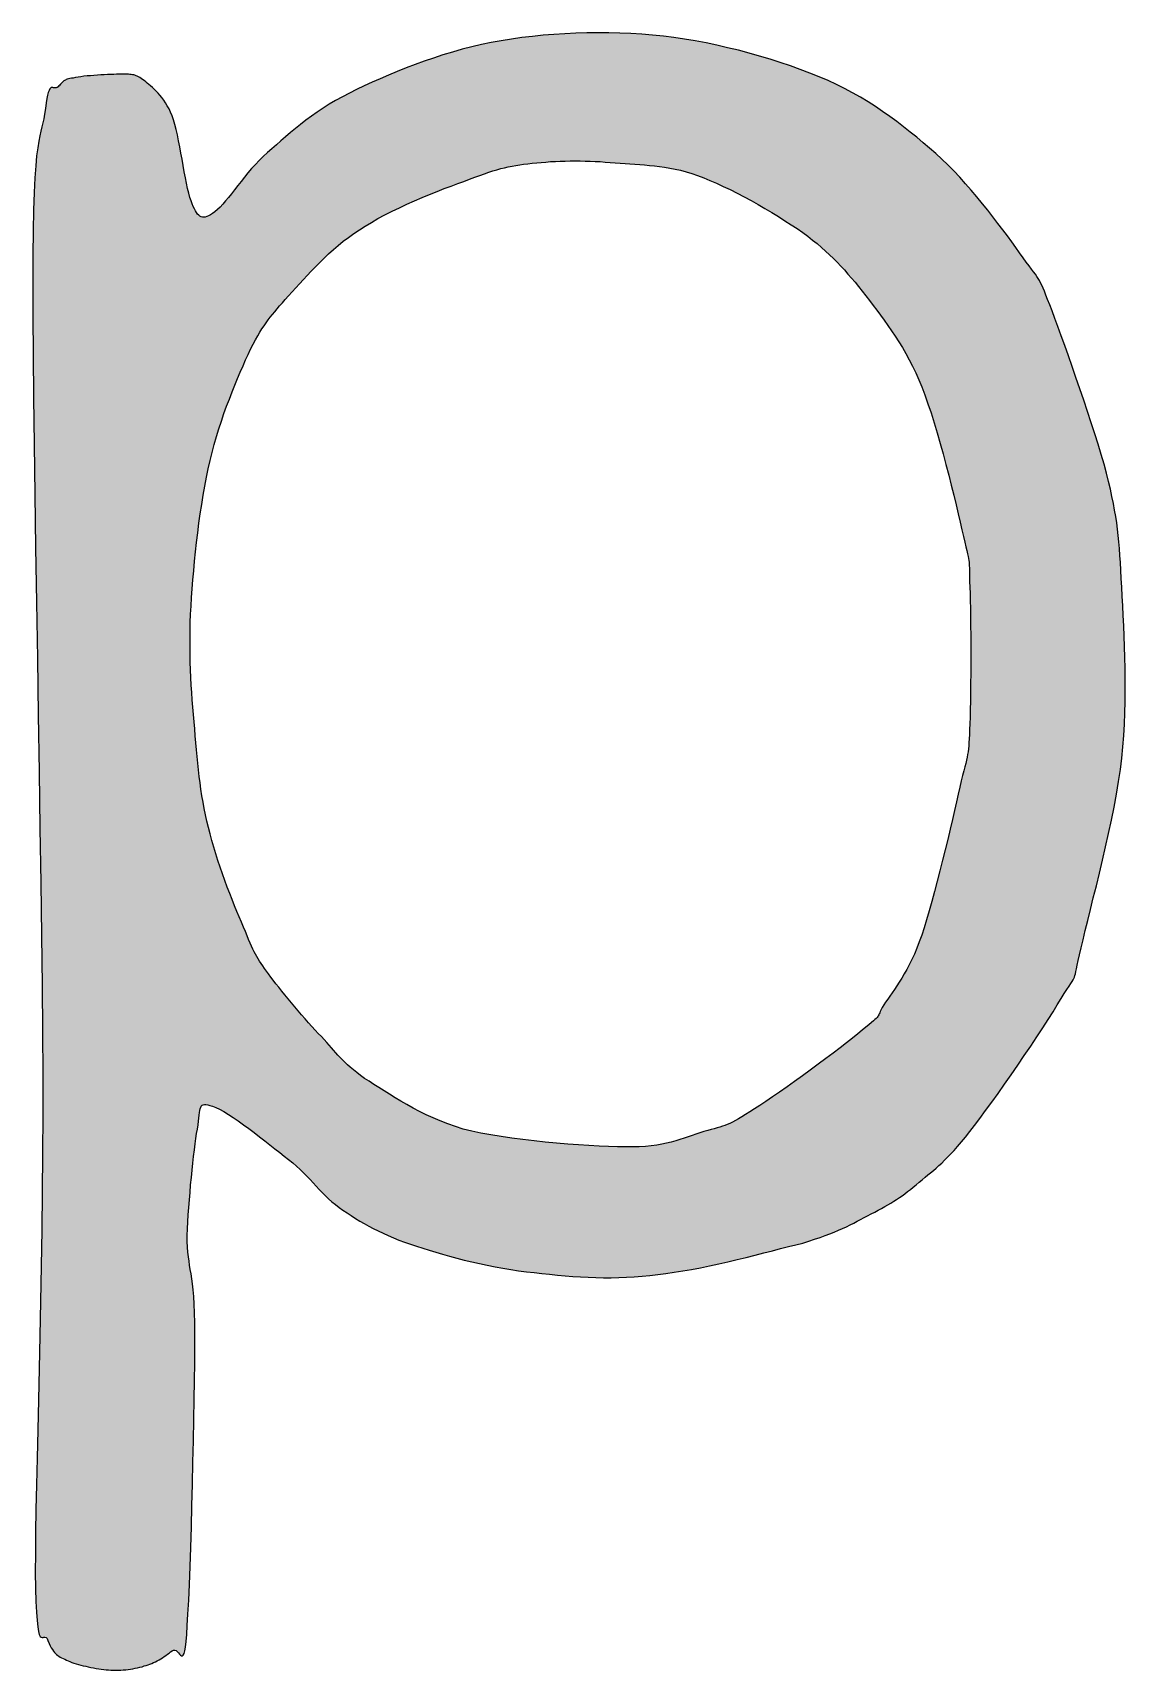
# Model space of a CAD drawing. Header units: millimetres. Extents: x 0 to 420, y 0 to 297.
# Drawn here: x 310.983 to 312.715, y 51.169 to 53.765 of the extents above; entities that cross this region are included whole.
import ezdxf

# ---------------------------------------------------------------- set-up
doc = ezdxf.new("R2010")
doc.units = ezdxf.units.MM
doc.layers.add('291-E-DIAGRAMA', color=5, linetype='Continuous')
doc.layers.add('291-G-ROTULO', color=7, linetype='Continuous')

msp = doc.modelspace()

# ---------------------------------------------------------------- hatches: boundary and pattern name
at = {"layer": '291-G-ROTULO', "true_color": 0x8dc249}
h = msp.add_hatch(color=7, dxfattribs=at)
h.paths.add_polyline_path([(312.1685, 53.7181), (312.1522, 53.7233), (312.1356, 53.7283), (312.1189, 53.733), (312.102, 53.7375), (312.0849, 53.7417), (312.0678, 53.7456), (312.0507, 53.7492), (312.0336, 53.7524), (312.0167, 53.7553), (311.9998, 53.7578), (311.9831, 53.7599), (311.9661, 53.7616), (311.9489, 53.763), (311.9316, 53.7641), (311.9142, 53.7648), (311.8968, 53.7652), (311.8793, 53.7654), (311.8618, 53.7652), (311.8444, 53.7646), (311.827, 53.7638), (311.8097, 53.7627), (311.7926, 53.7613), (311.7756, 53.7596), (311.7589, 53.7576), (311.7423, 53.7553), (311.7261, 53.7527), (311.7101, 53.7498), (311.6947, 53.7466), (311.6793, 53.743), (311.664, 53.7391), (311.6487, 53.7348), (311.6336, 53.7302), (311.6187, 53.7253), (311.6039, 53.7202), (311.5894, 53.715), (311.5751, 53.7095), (311.5612, 53.704), (311.5475, 53.6983), (311.5342, 53.6925), (311.5213, 53.6868), (311.5088, 53.681), (311.4968, 53.6752), (311.4853, 53.6695), (311.4742, 53.6638), (311.4636, 53.6579), (311.4534, 53.6519), (311.4436, 53.6457), (311.4342, 53.6394), (311.4251, 53.633), (311.4164, 53.6266), (311.408, 53.6201), (311.3998, 53.6136), (311.3919, 53.6071), (311.3843, 53.6006), (311.3769, 53.5942), (311.3696, 53.5878), (311.3625, 53.5815), (311.3556, 53.5753), (311.3488, 53.5692), (311.3425, 53.563), (311.3363, 53.5566), (311.3304, 53.5499), (311.3246, 53.5432), (311.3191, 53.5364), (311.3136, 53.5296), (311.3084, 53.523), (311.3033, 53.5165), (311.2984, 53.5102), (311.2937, 53.5042), (311.2891, 53.4987), (311.2847, 53.4935), (311.2804, 53.4889), (311.2763, 53.4849), (311.2723, 53.4815), (311.2685, 53.4788), (311.2652, 53.4768), (311.2622, 53.4752), (311.2595, 53.474), (311.2569, 53.4732), (311.2546, 53.4729), (311.2524, 53.473), (311.2503, 53.4736), (311.2484, 53.4746), (311.2465, 53.476), (311.2448, 53.4779), (311.2431, 53.4803), (311.2414, 53.4831), (311.2397, 53.4863), (311.2379, 53.4901), (311.2362, 53.4942), (311.2343, 53.4989), (311.2325, 53.5044), (311.2306, 53.5109), (311.2289, 53.5184), (311.2271, 53.5267), (311.2253, 53.5356), (311.2236, 53.545), (311.2218, 53.5547), (311.22, 53.5647), (311.2182, 53.5746), (311.2164, 53.5845), (311.2145, 53.5941), (311.2126, 53.6034), (311.2106, 53.6121), (311.2086, 53.6201), (311.2064, 53.6272), (311.2042, 53.6334), (311.2019, 53.6392), (311.1994, 53.6446), (311.1967, 53.6497), (311.1939, 53.6543), (311.1911, 53.6587), (311.1881, 53.6627), (311.1851, 53.6664), (311.1821, 53.6698), (311.1791, 53.673), (311.1761, 53.6759), (311.1732, 53.6786), (311.1703, 53.6811), (311.1676, 53.6835), (311.1649, 53.6856), (311.1624, 53.6877), (311.1601, 53.6896), (311.1575, 53.6914), (311.1552, 53.6929), (311.153, 53.6943), (311.151, 53.6954), (311.1491, 53.6964), (311.1472, 53.6972), (311.1454, 53.6979), (311.1435, 53.6984), (311.1416, 53.6988), (311.1396, 53.6991), (311.1375, 53.6994), (311.1352, 53.6995), (311.1328, 53.6996), (311.1301, 53.6996), (311.1271, 53.6997), (311.1239, 53.6997), (311.1203, 53.6996), (311.1162, 53.6996), (311.1117, 53.6994), (311.1069, 53.6993), (311.1019, 53.6991), (311.0966, 53.6988), (311.0912, 53.6985), (311.0858, 53.6982), (311.0803, 53.6978), (311.0749, 53.6973), (311.0697, 53.6968), (311.0646, 53.6963), (311.0598, 53.6957), (311.0554, 53.695), (311.0513, 53.6944), (311.0476, 53.6936), (311.0448, 53.6932), (311.0423, 53.6928), (311.0401, 53.6923), (311.0382, 53.6917), (311.0365, 53.6911), (311.0351, 53.6904), (311.0338, 53.6897), (311.0326, 53.6889), (311.0315, 53.688), (311.0305, 53.687), (311.0295, 53.686), (311.0284, 53.6849), (311.0274, 53.6837), (311.0262, 53.6824), (311.025, 53.681), (311.0235, 53.6796), (311.0221, 53.6784), (311.0206, 53.6779), (311.0192, 53.6778), (311.0179, 53.6779), (311.0165, 53.6782), (311.0152, 53.6785), (311.014, 53.6786), (311.0128, 53.6783), (311.0115, 53.6776), (311.0103, 53.6762), (311.0092, 53.674), (311.008, 53.6708), (311.0069, 53.6666), (311.0057, 53.661), (311.0046, 53.654), (311.0035, 53.6455), (311.0022, 53.6365), (311.0009, 53.629), (310.9994, 53.6224), (310.9978, 53.616), (310.9961, 53.6094), (310.9945, 53.6021), (310.9928, 53.5934), (310.9912, 53.583), (310.9896, 53.5701), (310.9882, 53.5544), (310.9868, 53.5351), (310.9857, 53.5119), (310.9847, 53.4842), (310.984, 53.4514), (310.9836, 53.413), (310.9834, 53.3684), (310.9836, 53.3161), (310.984, 53.2553), (310.9847, 53.1872), (310.9856, 53.1128), (310.9867, 53.0332), (310.9879, 52.9494), (310.9893, 52.8624), (310.9907, 52.7734), (310.9921, 52.6834), (310.9935, 52.5935), (310.9948, 52.5046), (310.9961, 52.4179), (310.9972, 52.3344), (310.9982, 52.2552), (310.9989, 52.1813), (310.9995, 52.1137), (310.9993, 52.0503), (310.9989, 51.988), (310.9983, 51.9271), (310.9976, 51.8677), (310.9967, 51.8099), (310.9956, 51.7538), (310.9946, 51.6997), (310.9934, 51.6477), (310.9923, 51.598), (310.9912, 51.5506), (310.9902, 51.5057), (310.9893, 51.4636), (310.9885, 51.4243), (310.9879, 51.3879), (310.9875, 51.3547), (310.9874, 51.3248), (310.9879, 51.2993), (310.9885, 51.2784), (310.9893, 51.2615), (310.9903, 51.2483), (310.9913, 51.2383), (310.9925, 51.231), (310.9938, 51.2261), (310.9952, 51.2232), (310.9966, 51.2217), (310.9981, 51.2212), (310.9997, 51.2214), (311.0012, 51.2217), (311.0028, 51.2219), (311.0044, 51.2213), (311.006, 51.2196), (311.0075, 51.2164), (311.0093, 51.2121), (311.0111, 51.2084), (311.0128, 51.2052), (311.0145, 51.2023), (311.0161, 51.1999), (311.0178, 51.1977), (311.0195, 51.1959), (311.0213, 51.1943), (311.0231, 51.1929), (311.025, 51.1916), (311.0271, 51.1904), (311.0292, 51.1893), (311.0315, 51.1881), (311.034, 51.187), (311.0367, 51.1857), (311.0396, 51.1843), (311.0424, 51.1831), (311.0454, 51.182), (311.0487, 51.1809), (311.0521, 51.1798), (311.0558, 51.1787), (311.0595, 51.1777), (311.0634, 51.1767), (311.0675, 51.1757), (311.0715, 51.1748), (311.0757, 51.1739), (311.0798, 51.1731), (311.0839, 51.1724), (311.088, 51.1717), (311.0921, 51.1711), (311.096, 51.1706), (311.0998, 51.1702), (311.1036, 51.1699), (311.1074, 51.1696), (311.1113, 51.1695), (311.1152, 51.1695), (311.1191, 51.1695), (311.1229, 51.1696), (311.1268, 51.1699), (311.1307, 51.1702), (311.1345, 51.1706), (311.1383, 51.1711), (311.1421, 51.1718), (311.1458, 51.1725), (311.1495, 51.1733), (311.1531, 51.1742), (311.1566, 51.1751), (311.1601, 51.1762), (311.1631, 51.1771), (311.1661, 51.178), (311.1691, 51.1791), (311.172, 51.1803), (311.175, 51.1816), (311.1779, 51.183), (311.1808, 51.1845), (311.1836, 51.186), (311.1864, 51.1876), (311.1892, 51.1893), (311.1919, 51.1911), (311.1945, 51.1929), (311.197, 51.1947), (311.1995, 51.1966), (311.2019, 51.1984), (311.2042, 51.2003), (311.2064, 51.2015), (311.2085, 51.2015), (311.2106, 51.2005), (311.2125, 51.199), (311.2143, 51.1971), (311.2161, 51.1952), (311.2177, 51.1936), (311.2193, 51.1925), (311.2207, 51.1924), (311.2221, 51.1934), (311.2234, 51.1958), (311.2245, 51.2), (311.2256, 51.2063), (311.2266, 51.2149), (311.2275, 51.2262), (311.2283, 51.2405), (311.2294, 51.2584), (311.2306, 51.2803), (311.2317, 51.3056), (311.2327, 51.3338), (311.2338, 51.3643), (311.2348, 51.3966), (311.2357, 51.4302), (311.2366, 51.4646), (311.2374, 51.4991), (311.2381, 51.5333), (311.2388, 51.5667), (311.2393, 51.5987), (311.2398, 51.6288), (311.2401, 51.6564), (311.2403, 51.6811), (311.2404, 51.7022), (311.2402, 51.7202), (311.2398, 51.736), (311.2392, 51.7498), (311.2385, 51.7619), (311.2376, 51.7726), (311.2365, 51.7819), (311.2355, 51.7902), (311.2343, 51.7978), (311.2332, 51.8048), (311.2321, 51.8115), (311.2311, 51.8182), (311.2302, 51.825), (311.2294, 51.8322), (311.2288, 51.8401), (311.2284, 51.8489), (311.2283, 51.8588), (311.2288, 51.8692), (311.2293, 51.8802), (311.23, 51.8915), (311.2308, 51.9032), (311.2317, 51.915), (311.2327, 51.927), (311.2337, 51.9389), (311.2348, 51.9506), (311.236, 51.9622), (311.2372, 51.9733), (311.2384, 51.9841), (311.2396, 51.9943), (311.2408, 52.0038), (311.242, 52.0126), (311.2432, 52.0205), (311.2444, 52.0274), (311.2454, 52.0339), (311.2461, 52.0397), (311.2468, 52.0449), (311.2473, 52.0494), (311.2478, 52.0534), (311.2483, 52.0568), (311.2489, 52.0597), (311.2496, 52.062), (311.2506, 52.0639), (311.2518, 52.0652), (311.2534, 52.066), (311.2554, 52.0664), (311.2578, 52.0663), (311.2608, 52.0658), (311.2643, 52.0649), (311.2685, 52.0635), (311.2737, 52.0616), (311.2797, 52.0587), (311.2863, 52.055), (311.2935, 52.0507), (311.3011, 52.0457), (311.309, 52.0402), (311.3173, 52.0343), (311.3257, 52.0282), (311.3342, 52.0218), (311.3427, 52.0153), (311.3511, 52.0087), (311.3594, 52.0023), (311.3674, 51.996), (311.375, 51.99), (311.3822, 51.9844), (311.3889, 51.9792), (311.3955, 51.9739), (311.4016, 51.9686), (311.4074, 51.9633), (311.4128, 51.9579), (311.4181, 51.9526), (311.4231, 51.9473), (311.428, 51.942), (311.4328, 51.9368), (311.4376, 51.9317), (311.4424, 51.9266), (311.4474, 51.9217), (311.4524, 51.9168), (311.4577, 51.9121), (311.4632, 51.9076), (311.469, 51.9032), (311.4752, 51.8989), (311.4817, 51.8945), (311.4882, 51.8901), (311.4949, 51.8858), (311.5018, 51.8816), (311.5088, 51.8775), (311.516, 51.8735), (311.5233, 51.8696), (311.5309, 51.8658), (311.5388, 51.8621), (311.5469, 51.8585), (311.5552, 51.8549), (311.5639, 51.8515), (311.5728, 51.8482), (311.5821, 51.8449), (311.5917, 51.8418), (311.6017, 51.8387), (311.6117, 51.8353), (311.6222, 51.832), (311.633, 51.8288), (311.6442, 51.8257), (311.6557, 51.8226), (311.6674, 51.8196), (311.6794, 51.8168), (311.6915, 51.8141), (311.7038, 51.8116), (311.7162, 51.8091), (311.7287, 51.8069), (311.7412, 51.8048), (311.7536, 51.8029), (311.766, 51.8013), (311.7783, 51.7998), (311.7904, 51.7986), (311.8028, 51.7971), (311.8151, 51.7958), (311.8273, 51.7947), (311.8395, 51.7938), (311.8516, 51.793), (311.8638, 51.7924), (311.8759, 51.792), (311.888, 51.7918), (311.9002, 51.7918), (311.9124, 51.792), (311.9246, 51.7925), (311.9369, 51.7932), (311.9493, 51.7941), (311.9618, 51.7953), (311.9744, 51.7968), (311.9871, 51.7986), (312.0002, 51.8003), (312.0137, 51.8024), (312.0277, 51.8048), (312.0419, 51.8075), (312.0564, 51.8105), (312.0709, 51.8136), (312.0855, 51.8169), (312.1001, 51.8204), (312.1145, 51.8239), (312.1286, 51.8274), (312.1425, 51.831), (312.156, 51.8344), (312.1689, 51.8378), (312.1813, 51.841), (312.193, 51.844), (312.204, 51.8467), (312.2138, 51.8497), (312.2229, 51.8527), (312.2315, 51.8556), (312.2395, 51.8585), (312.247, 51.8613), (312.2541, 51.8642), (312.2608, 51.867), (312.2672, 51.8698), (312.2733, 51.8726), (312.2791, 51.8755), (312.2848, 51.8783), (312.2903, 51.8812), (312.2958, 51.8841), (312.3013, 51.887), (312.3068, 51.8899), (312.3124, 51.8929), (312.3182, 51.8959), (312.3238, 51.8988), (312.3291, 51.9016), (312.3342, 51.9044), (312.339, 51.9072), (312.3437, 51.91), (312.3483, 51.9129), (312.3528, 51.9157), (312.3572, 51.9187), (312.3615, 51.9217), (312.3659, 51.9249), (312.3702, 51.9282), (312.3747, 51.9316), (312.3792, 51.9353), (312.3838, 51.9391), (312.3886, 51.9431), (312.3934, 51.9471), (312.398, 51.9509), (312.4025, 51.9546), (312.4068, 51.9582), (312.4111, 51.9618), (312.4155, 51.9655), (312.4198, 51.9694), (312.4243, 51.9735), (312.4289, 51.9779), (312.4337, 51.9826), (312.4387, 51.9879), (312.444, 51.9936), (312.4496, 52), (312.4556, 52.007), (312.462, 52.0148), (312.4689, 52.0234), (312.4765, 52.0332), (312.485, 52.0443), (312.494, 52.0566), (312.5037, 52.0699), (312.5137, 52.0839), (312.524, 52.0986), (312.5345, 52.1136), (312.545, 52.1288), (312.5553, 52.144), (312.5655, 52.159), (312.5752, 52.1736), (312.5844, 52.1877), (312.593, 52.201), (312.6008, 52.2133), (312.6076, 52.2244), (312.6135, 52.2342), (312.6186, 52.2423), (312.6228, 52.2488), (312.6263, 52.254), (312.6289, 52.258), (312.631, 52.2612), (312.6326, 52.2638), (312.6339, 52.2661), (312.6348, 52.2683), (312.6356, 52.2707), (312.6363, 52.2735), (312.6371, 52.2771), (312.638, 52.2816), (312.6393, 52.2873), (312.6408, 52.2946), (312.6429, 52.3035), (312.6456, 52.3145), (312.6485, 52.3274), (312.652, 52.342), (312.6559, 52.358), (312.6602, 52.3754), (312.6647, 52.3938), (312.6695, 52.4131), (312.6743, 52.4332), (312.6792, 52.4538), (312.6841, 52.4747), (312.6888, 52.4958), (312.6933, 52.5169), (312.6975, 52.5378), (312.7014, 52.5583), (312.7048, 52.5782), (312.7076, 52.5974), (312.7098, 52.6156), (312.7115, 52.6334), (312.7129, 52.6512), (312.7139, 52.6691), (312.7146, 52.687), (312.7151, 52.7049), (312.7153, 52.7227), (312.7153, 52.7404), (312.7151, 52.7579), (312.7148, 52.7752), (312.7143, 52.7922), (312.7136, 52.809), (312.7129, 52.8254), (312.7122, 52.8414), (312.7114, 52.8569), (312.7106, 52.872), (312.7098, 52.8866), (312.7091, 52.9004), (312.7084, 52.9133), (312.7077, 52.9254), (312.7069, 52.9369), (312.7061, 52.9478), (312.7052, 52.9583), (312.7042, 52.9684), (312.7031, 52.9785), (312.7018, 52.9884), (312.7003, 52.9985), (312.6985, 53.0087), (312.6966, 53.0193), (312.6943, 53.0303), (312.6918, 53.0419), (312.689, 53.0542), (312.6858, 53.0673), (312.6817, 53.0815), (312.6772, 53.0967), (312.6722, 53.1129), (312.6669, 53.1297), (312.6613, 53.1472), (312.6554, 53.165), (312.6494, 53.183), (312.6433, 53.201), (312.6372, 53.2189), (312.6312, 53.2364), (312.6252, 53.2534), (312.6194, 53.2697), (312.6139, 53.2851), (312.6087, 53.2995), (312.6038, 53.3126), (312.5994, 53.3243), (312.5956, 53.334), (312.5923, 53.3424), (312.5895, 53.3495), (312.5871, 53.3555), (312.585, 53.3606), (312.5831, 53.365), (312.5812, 53.3689), (312.5794, 53.3724), (312.5774, 53.3758), (312.5753, 53.3791), (312.5729, 53.3825), (312.5701, 53.3864), (312.5668, 53.3907), (312.563, 53.3957), (312.5585, 53.4016), (312.5533, 53.4086), (312.5477, 53.4164), (312.5417, 53.4248), (312.5353, 53.4338), (312.5284, 53.4432), (312.5211, 53.453), (312.5135, 53.4631), (312.5055, 53.4734), (312.4973, 53.4839), (312.4888, 53.4944), (312.4801, 53.505), (312.4712, 53.5156), (312.4621, 53.526), (312.4529, 53.5363), (312.4436, 53.5462), (312.4342, 53.5559), (312.4248, 53.5652), (312.4149, 53.5738), (312.405, 53.5824), (312.3949, 53.591), (312.3847, 53.5996), (312.3743, 53.608), (312.3637, 53.6164), (312.353, 53.6246), (312.342, 53.6327), (312.3307, 53.6406), (312.3193, 53.6483), (312.3075, 53.6558), (312.2955, 53.6631), (312.2831, 53.6702), (312.2705, 53.6769), (312.2575, 53.6834), (312.2441, 53.6896), (312.2299, 53.6956), (312.2152, 53.7014), (312.2, 53.7072), (312.1844, 53.7127)])
h.paths.add_polyline_path([(311.7682, 53.5576), (311.7751, 53.5584), (311.7824, 53.5591), (311.7896, 53.5598), (311.7969, 53.5604), (311.8044, 53.561), (311.812, 53.5614), (311.8197, 53.5617), (311.8274, 53.562), (311.8352, 53.5621), (311.8431, 53.5621), (311.851, 53.5621), (311.859, 53.562), (311.867, 53.5617), (311.875, 53.5614), (311.883, 53.561), (311.891, 53.5604), (311.8989, 53.5598), (311.9068, 53.5591), (311.9147, 53.5584), (311.9225, 53.5579), (311.9302, 53.5573), (311.938, 53.5568), (311.9457, 53.5563), (311.9534, 53.5558), (311.9612, 53.5551), (311.9691, 53.5544), (311.977, 53.5534), (311.9851, 53.5523), (311.9933, 53.5509), (312.0017, 53.5493), (312.0103, 53.5473), (312.019, 53.5449), (312.0281, 53.5422), (312.0373, 53.5391), (312.047, 53.5354), (312.057, 53.5313), (312.0674, 53.5268), (312.078, 53.5218), (312.0889, 53.5166), (312.0999, 53.511), (312.111, 53.5052), (312.1221, 53.4992), (312.1332, 53.493), (312.1442, 53.4867), (312.155, 53.4803), (312.1655, 53.4738), (312.1757, 53.4674), (312.1856, 53.4611), (312.195, 53.4548), (312.204, 53.4487), (312.212, 53.4427), (312.2196, 53.4368), (312.2269, 53.431), (312.2338, 53.4251), (312.2403, 53.4193), (312.2467, 53.4134), (312.2527, 53.4075), (312.2587, 53.4015), (312.2644, 53.3955), (312.2701, 53.3893), (312.2757, 53.3829), (312.2813, 53.3764), (312.2869, 53.3698), (312.2926, 53.3629), (312.2984, 53.3557), (312.3043, 53.3483), (312.31, 53.3408), (312.3158, 53.3332), (312.3216, 53.3254), (312.3274, 53.3176), (312.3333, 53.3096), (312.3392, 53.3014), (312.345, 53.293), (312.3508, 53.2844), (312.3565, 53.2755), (312.3621, 53.2663), (312.3676, 53.2568), (312.3729, 53.247), (312.3781, 53.2368), (312.3832, 53.2262), (312.388, 53.2152), (312.3927, 53.2038), (312.3976, 53.1911), (312.4025, 53.1773), (312.4074, 53.1626), (312.4123, 53.147), (312.4172, 53.1309), (312.4219, 53.1144), (312.4265, 53.0976), (312.4311, 53.0808), (312.4354, 53.0642), (312.4395, 53.0479), (312.4435, 53.0321), (312.4471, 53.0169), (312.4506, 53.0027), (312.4537, 52.9894), (312.4565, 52.9775), (312.4589, 52.9669), (312.461, 52.958), (312.4627, 52.9505), (312.4641, 52.9444), (312.4653, 52.9394), (312.4662, 52.9353), (312.4668, 52.9318), (312.4673, 52.9288), (312.4677, 52.926), (312.4679, 52.9233), (312.4681, 52.9203), (312.4682, 52.917), (312.4682, 52.913), (312.4683, 52.9082), (312.4684, 52.9023), (312.4686, 52.8952), (312.4689, 52.8866), (312.4693, 52.8765), (312.4696, 52.8651), (312.4699, 52.8526), (312.4701, 52.8392), (312.4702, 52.825), (312.4704, 52.8103), (312.4704, 52.7951), (312.4704, 52.7797), (312.4704, 52.7643), (312.4704, 52.749), (312.4702, 52.734), (312.4701, 52.7195), (312.4699, 52.7056), (312.4696, 52.6926), (312.4693, 52.6806), (312.4689, 52.6698), (312.4686, 52.6607), (312.4683, 52.6528), (312.4679, 52.646), (312.4676, 52.64), (312.4672, 52.6347), (312.4667, 52.6299), (312.4661, 52.6255), (312.4654, 52.6211), (312.4646, 52.6167), (312.4636, 52.6121), (312.4624, 52.6071), (312.461, 52.6015), (312.4594, 52.5951), (312.4575, 52.5877), (312.4554, 52.5793), (312.4529, 52.5694), (312.4504, 52.5585), (312.4477, 52.5462), (312.4446, 52.5326), (312.4412, 52.5181), (312.4376, 52.5027), (312.4338, 52.4866), (312.4299, 52.4702), (312.4258, 52.4535), (312.4216, 52.4368), (312.4174, 52.4202), (312.4131, 52.4039), (312.4088, 52.3882), (312.4046, 52.3732), (312.4005, 52.3591), (312.3965, 52.3462), (312.3927, 52.3346), (312.3888, 52.324), (312.385, 52.3141), (312.381, 52.3048), (312.377, 52.2961), (312.373, 52.288), (312.369, 52.2804), (312.365, 52.2733), (312.361, 52.2666), (312.3571, 52.2603), (312.3533, 52.2543), (312.3495, 52.2487), (312.3458, 52.2434), (312.3422, 52.2383), (312.3388, 52.2334), (312.3355, 52.2287), (312.3324, 52.2241), (312.3301, 52.22), (312.3283, 52.2167), (312.327, 52.2139), (312.326, 52.2117), (312.3252, 52.2098), (312.3245, 52.2083), (312.3237, 52.2069), (312.3229, 52.2056), (312.3218, 52.2042), (312.3204, 52.2027), (312.3185, 52.2009), (312.3161, 52.1987), (312.3129, 52.1961), (312.309, 52.1928), (312.3042, 52.1888), (312.2983, 52.184), (312.2912, 52.1783), (312.2829, 52.1716), (312.2735, 52.1643), (312.2632, 52.1564), (312.2521, 52.1479), (312.2404, 52.1391), (312.2283, 52.1301), (312.216, 52.121), (312.2036, 52.1119), (312.1912, 52.103), (312.1791, 52.0943), (312.1673, 52.086), (312.1561, 52.0783), (312.1457, 52.0712), (312.1362, 52.0649), (312.1277, 52.0595), (312.1202, 52.0546), (312.1135, 52.0503), (312.1075, 52.0466), (312.1021, 52.0434), (312.0972, 52.0407), (312.0927, 52.0384), (312.0885, 52.0364), (312.0845, 52.0347), (312.0806, 52.0332), (312.0767, 52.0318), (312.0726, 52.0306), (312.0684, 52.0293), (312.0638, 52.028), (312.0589, 52.0267), (312.0534, 52.0251), (312.0474, 52.0234), (312.041, 52.0214), (312.0348, 52.0194), (312.0285, 52.0173), (312.0223, 52.0151), (312.0159, 52.013), (312.0094, 52.0108), (312.0027, 52.0088), (311.9957, 52.0068), (311.9883, 52.005), (311.9806, 52.0034), (311.9725, 52.002), (311.9638, 52.0008), (311.9546, 51.9999), (311.9447, 51.9994), (311.9342, 51.9991), (311.9229, 51.9993), (311.9102, 51.9994), (311.8962, 51.9998), (311.8812, 52.0003), (311.8652, 52.0012), (311.8486, 52.0022), (311.8314, 52.0034), (311.8138, 52.0049), (311.7959, 52.0066), (311.7781, 52.0085), (311.7603, 52.0106), (311.7428, 52.0129), (311.7259, 52.0154), (311.7095, 52.0181), (311.6939, 52.021), (311.6794, 52.0241), (311.6659, 52.0274), (311.6534, 52.0314), (311.6412, 52.0356), (311.6294, 52.0402), (311.618, 52.045), (311.6071, 52.0501), (311.5965, 52.0553), (311.5862, 52.0606), (311.5764, 52.0661), (311.5668, 52.0715), (311.5577, 52.077), (311.5488, 52.0825), (311.5403, 52.0878), (311.5321, 52.0931), (311.5242, 52.0982), (311.5167, 52.1031), (311.5094, 52.1077), (311.5029, 52.1125), (311.497, 52.117), (311.4917, 52.1213), (311.4868, 52.1254), (311.4824, 52.1294), (311.4782, 52.1333), (311.4744, 52.1371), (311.4707, 52.1408), (311.4672, 52.1446), (311.4638, 52.1484), (311.4603, 52.1523), (311.4568, 52.1563), (311.4532, 52.1604), (311.4495, 52.1647), (311.4454, 52.1692), (311.4411, 52.174), (311.4361, 52.179), (311.431, 52.1844), (311.4257, 52.1901), (311.4204, 52.196), (311.415, 52.2021), (311.4095, 52.2084), (311.4041, 52.2147), (311.3987, 52.2211), (311.3934, 52.2275), (311.3882, 52.2339), (311.3831, 52.2401), (311.3781, 52.2462), (311.3734, 52.2521), (311.3689, 52.2578), (311.3647, 52.2632), (311.3608, 52.2683), (311.3572, 52.2733), (311.3539, 52.2779), (311.3508, 52.2821), (311.348, 52.2861), (311.3454, 52.2898), (311.343, 52.2935), (311.3407, 52.2971), (311.3385, 52.3007), (311.3363, 52.3044), (311.3342, 52.3084), (311.3321, 52.3126), (311.33, 52.3171), (311.3279, 52.3222), (311.3256, 52.3277), (311.3232, 52.3338), (311.3207, 52.3406), (311.3175, 52.3477), (311.3142, 52.3554), (311.3107, 52.3636), (311.3071, 52.3724), (311.3033, 52.3815), (311.2995, 52.3911), (311.2957, 52.401), (311.2918, 52.4111), (311.288, 52.4214), (311.2842, 52.432), (311.2805, 52.4426), (311.2769, 52.4532), (311.2735, 52.4639), (311.2702, 52.4744), (311.2672, 52.4849), (311.2644, 52.4952), (311.2619, 52.5053), (311.2595, 52.5154), (311.2573, 52.5255), (311.2553, 52.5356), (311.2534, 52.5457), (311.2517, 52.5558), (311.2501, 52.566), (311.2486, 52.5762), (311.2473, 52.5865), (311.246, 52.5969), (311.2449, 52.6074), (311.2438, 52.618), (311.2429, 52.6287), (311.242, 52.6396), (311.2411, 52.6506), (311.2404, 52.6618), (311.2392, 52.6731), (311.2382, 52.6846), (311.2372, 52.6961), (311.2363, 52.7077), (311.2355, 52.7195), (311.2347, 52.7313), (311.2341, 52.7433), (311.2336, 52.7554), (311.2332, 52.7676), (311.2329, 52.7799), (311.2327, 52.7923), (311.2327, 52.8049), (311.2329, 52.8176), (311.2332, 52.8304), (311.2337, 52.8434), (311.2343, 52.8565), (311.2352, 52.8699), (311.2361, 52.8838), (311.2372, 52.8981), (311.2385, 52.9126), (311.2399, 52.9274), (311.2414, 52.9424), (311.2431, 52.9575), (311.2449, 52.9727), (311.2468, 52.9878), (311.2489, 53.0029), (311.2512, 53.0177), (311.2535, 53.0324), (311.256, 53.0467), (311.2587, 53.0607), (311.2615, 53.0743), (311.2644, 53.0874), (311.2676, 53.1001), (311.271, 53.1127), (311.2746, 53.1252), (311.2784, 53.1376), (311.2824, 53.1497), (311.2865, 53.1616), (311.2908, 53.1733), (311.2951, 53.1847), (311.2994, 53.1959), (311.3038, 53.2067), (311.3081, 53.2172), (311.3124, 53.2274), (311.3167, 53.2372), (311.3208, 53.2466), (311.3248, 53.2555), (311.3287, 53.264), (311.3327, 53.2716), (311.3365, 53.2784), (311.34, 53.2847), (311.3435, 53.2905), (311.3468, 53.2958), (311.35, 53.3008), (311.3533, 53.3055), (311.3565, 53.31), (311.3599, 53.3143), (311.3633, 53.3187), (311.3669, 53.323), (311.3707, 53.3275), (311.3748, 53.3322), (311.3792, 53.3372), (311.3838, 53.3426), (311.3889, 53.3483), (311.3946, 53.3545), (311.4004, 53.3608), (311.4063, 53.3673), (311.4124, 53.374), (311.4186, 53.3807), (311.425, 53.3875), (311.4316, 53.3944), (311.4383, 53.4013), (311.4453, 53.4081), (311.4525, 53.4149), (311.46, 53.4216), (311.4677, 53.4282), (311.4756, 53.4347), (311.4839, 53.4409), (311.4925, 53.447), (311.5013, 53.4527), (311.5104, 53.4588), (311.5202, 53.4647), (311.5306, 53.4707), (311.5416, 53.4766), (311.553, 53.4824), (311.5647, 53.488), (311.5766, 53.4935), (311.5887, 53.4989), (311.6007, 53.5041), (311.6126, 53.509), (311.6243, 53.5138), (311.6357, 53.5182), (311.6467, 53.5224), (311.6571, 53.5263), (311.6669, 53.5298), (311.676, 53.533), (311.6843, 53.5363), (311.6922, 53.5392), (311.6995, 53.5418), (311.7064, 53.5442), (311.713, 53.5463), (311.7193, 53.5482), (311.7255, 53.5499), (311.7314, 53.5514), (311.7373, 53.5527), (311.7432, 53.5539), (311.7492, 53.5549), (311.7553, 53.5559), (311.7616, 53.5568)])

# ---------------------------------------------------------------- linework, layer by layer
at = {"layer": '291-E-DIAGRAMA'}
for points in [[(312.2441, 53.6896), (312.2299, 53.6956), (312.2152, 53.7014), (312.2, 53.7072), (312.1844, 53.7127), (312.1685, 53.7181), (312.1522, 53.7233), (312.1356, 53.7283), (312.1189, 53.733), (312.102, 53.7375), (312.0849, 53.7417), (312.0678, 53.7456), (312.0507, 53.7492), (312.0336, 53.7524), (312.0167, 53.7553), (311.9998, 53.7578), (311.9831, 53.7599), (311.9661, 53.7616), (311.9489, 53.763), (311.9316, 53.7641), (311.9142, 53.7648), (311.8968, 53.7652), (311.8793, 53.7654), (311.8618, 53.7652), (311.8444, 53.7646), (311.827, 53.7638), (311.8097, 53.7627), (311.7926, 53.7613), (311.7756, 53.7596), (311.7589, 53.7576), (311.7423, 53.7553), (311.7261, 53.7527), (311.7101, 53.7498), (311.6947, 53.7466), (311.6793, 53.743), (311.664, 53.7391), (311.6487, 53.7348), (311.6336, 53.7302), (311.6187, 53.7253), (311.6039, 53.7202), (311.5894, 53.715), (311.5751, 53.7095), (311.5612, 53.704), (311.5475, 53.6983), (311.5342, 53.6925), (311.5213, 53.6868), (311.5088, 53.681), (311.4968, 53.6752), (311.4853, 53.6695), (311.4742, 53.6638), (311.4636, 53.6579), (311.4534, 53.6519), (311.4436, 53.6457), (311.4342, 53.6394), (311.4251, 53.633), (311.4164, 53.6266), (311.408, 53.6201), (311.3998, 53.6136), (311.3919, 53.6071), (311.3843, 53.6006), (311.3769, 53.5942), (311.3696, 53.5878), (311.3625, 53.5815), (311.3556, 53.5753), (311.3488, 53.5692), (311.3425, 53.563), (311.3363, 53.5566), (311.3304, 53.5499), (311.3246, 53.5432), (311.3191, 53.5364), (311.3136, 53.5296), (311.3084, 53.523), (311.3033, 53.5165), (311.2984, 53.5102), (311.2937, 53.5042), (311.2891, 53.4987), (311.2847, 53.4935), (311.2804, 53.4889), (311.2763, 53.4849), (311.2723, 53.4815), (311.2685, 53.4788), (311.2652, 53.4768), (311.2622, 53.4752), (311.2595, 53.474), (311.2569, 53.4732), (311.2546, 53.4729), (311.2524, 53.473), (311.2503, 53.4736), (311.2484, 53.4746), (311.2465, 53.476), (311.2448, 53.4779), (311.2431, 53.4803), (311.2414, 53.4831), (311.2397, 53.4863), (311.2379, 53.4901), (311.2362, 53.4942), (311.2343, 53.4989), (311.2325, 53.5044), (311.2306, 53.5109), (311.2289, 53.5184), (311.2271, 53.5267), (311.2253, 53.5356), (311.2236, 53.545), (311.2218, 53.5547), (311.22, 53.5647), (311.2182, 53.5746), (311.2164, 53.5845), (311.2145, 53.5941), (311.2126, 53.6034), (311.2106, 53.6121), (311.2086, 53.6201), (311.2064, 53.6272), (311.2042, 53.6334), (311.2019, 53.6392), (311.1994, 53.6446), (311.1967, 53.6497), (311.1939, 53.6543), (311.1911, 53.6587), (311.1881, 53.6627), (311.1851, 53.6664), (311.1821, 53.6698), (311.1791, 53.673), (311.1761, 53.6759), (311.1732, 53.6786), (311.1703, 53.6811), (311.1676, 53.6835), (311.1649, 53.6856), (311.1624, 53.6877), (311.1601, 53.6896), (311.1575, 53.6914), (311.1552, 53.6929), (311.153, 53.6943), (311.151, 53.6954), (311.1491, 53.6964), (311.1472, 53.6972), (311.1454, 53.6979), (311.1435, 53.6984), (311.1416, 53.6988), (311.1396, 53.6991), (311.1375, 53.6994), (311.1352, 53.6995), (311.1328, 53.6996), (311.1301, 53.6996), (311.1271, 53.6997), (311.1239, 53.6997), (311.1203, 53.6996), (311.1162, 53.6996), (311.1117, 53.6994), (311.1069, 53.6993), (311.1019, 53.6991), (311.0966, 53.6988), (311.0912, 53.6985), (311.0858, 53.6982), (311.0803, 53.6978), (311.0749, 53.6973), (311.0697, 53.6968), (311.0646, 53.6963), (311.0598, 53.6957), (311.0554, 53.695), (311.0513, 53.6944), (311.0476, 53.6936), (311.0448, 53.6932), (311.0423, 53.6928), (311.0401, 53.6923), (311.0382, 53.6917), (311.0365, 53.6911), (311.0351, 53.6904), (311.0338, 53.6897), (311.0326, 53.6889), (311.0315, 53.688), (311.0305, 53.687), (311.0295, 53.686), (311.0284, 53.6849), (311.0274, 53.6837), (311.0262, 53.6824), (311.025, 53.681), (311.0235, 53.6796), (311.0221, 53.6784), (311.0206, 53.6779), (311.0192, 53.6778), (311.0179, 53.6779), (311.0165, 53.6782), (311.0152, 53.6785), (311.014, 53.6786), (311.0128, 53.6783), (311.0115, 53.6776), (311.0103, 53.6762), (311.0092, 53.674), (311.008, 53.6708), (311.0069, 53.6666), (311.0057, 53.661), (311.0046, 53.654), (311.0035, 53.6455), (311.0022, 53.6365), (311.0009, 53.629), (310.9994, 53.6224), (310.9978, 53.616), (310.9961, 53.6094), (310.9945, 53.6021), (310.9928, 53.5934), (310.9912, 53.583), (310.9896, 53.5701), (310.9882, 53.5544), (310.9868, 53.5351), (310.9857, 53.5119), (310.9847, 53.4842), (310.984, 53.4514), (310.9836, 53.413), (310.9834, 53.3684), (310.9836, 53.3161), (310.984, 53.2553), (310.9847, 53.1872), (310.9856, 53.1128), (310.9867, 53.0332), (310.9879, 52.9494), (310.9893, 52.8624), (310.9907, 52.7734), (310.9921, 52.6834), (310.9935, 52.5935), (310.9948, 52.5046), (310.9961, 52.4179), (310.9972, 52.3344), (310.9982, 52.2552), (310.9989, 52.1813), (310.9995, 52.1137), (310.9993, 52.0503), (310.9989, 51.988), (310.9983, 51.9271), (310.9976, 51.8677), (310.9967, 51.8099), (310.9956, 51.7538), (310.9946, 51.6997), (310.9934, 51.6477), (310.9923, 51.598), (310.9912, 51.5506), (310.9902, 51.5057), (310.9893, 51.4636), (310.9885, 51.4243), (310.9879, 51.3879), (310.9875, 51.3547), (310.9874, 51.3248), (310.9879, 51.2993), (310.9885, 51.2784), (310.9893, 51.2615), (310.9903, 51.2483), (310.9913, 51.2383), (310.9925, 51.231), (310.9938, 51.2261), (310.9952, 51.2232), (310.9966, 51.2217), (310.9981, 51.2212), (310.9997, 51.2214), (311.0012, 51.2217), (311.0028, 51.2219), (311.0044, 51.2213), (311.006, 51.2196), (311.0075, 51.2164), (311.0093, 51.2121), (311.0111, 51.2084), (311.0128, 51.2052), (311.0145, 51.2023), (311.0161, 51.1999), (311.0178, 51.1977), (311.0195, 51.1959), (311.0213, 51.1943), (311.0231, 51.1929), (311.025, 51.1916), (311.0271, 51.1904), (311.0292, 51.1893), (311.0315, 51.1881), (311.034, 51.187), (311.0367, 51.1857), (311.0396, 51.1843), (311.0424, 51.1831), (311.0454, 51.182), (311.0487, 51.1809), (311.0521, 51.1798), (311.0558, 51.1787), (311.0595, 51.1777), (311.0634, 51.1767), (311.0675, 51.1757), (311.0715, 51.1748), (311.0757, 51.1739), (311.0798, 51.1731), (311.0839, 51.1724), (311.088, 51.1717), (311.0921, 51.1711), (311.096, 51.1706), (311.0998, 51.1702), (311.1036, 51.1699), (311.1074, 51.1696), (311.1113, 51.1695), (311.1152, 51.1695), (311.1191, 51.1695), (311.1229, 51.1696), (311.1268, 51.1699), (311.1307, 51.1702), (311.1345, 51.1706), (311.1383, 51.1711), (311.1421, 51.1718), (311.1458, 51.1725), (311.1495, 51.1733), (311.1531, 51.1742), (311.1566, 51.1751), (311.1601, 51.1762), (311.1631, 51.1771), (311.1661, 51.178), (311.1691, 51.1791), (311.172, 51.1803), (311.175, 51.1816), (311.1779, 51.183), (311.1808, 51.1845), (311.1836, 51.186), (311.1864, 51.1876), (311.1892, 51.1893), (311.1919, 51.1911), (311.1945, 51.1929), (311.197, 51.1947), (311.1995, 51.1966), (311.2019, 51.1984), (311.2042, 51.2003), (311.2064, 51.2015), (311.2085, 51.2015), (311.2106, 51.2005), (311.2125, 51.199), (311.2143, 51.1971), (311.2161, 51.1952), (311.2177, 51.1936), (311.2193, 51.1925), (311.2207, 51.1924), (311.2221, 51.1934), (311.2234, 51.1958), (311.2245, 51.2), (311.2256, 51.2063), (311.2266, 51.2149), (311.2275, 51.2262), (311.2283, 51.2405), (311.2294, 51.2584), (311.2306, 51.2803), (311.2317, 51.3056), (311.2327, 51.3338), (311.2338, 51.3643), (311.2348, 51.3966), (311.2357, 51.4302), (311.2366, 51.4646), (311.2374, 51.4991), (311.2381, 51.5333), (311.2388, 51.5667), (311.2393, 51.5987), (311.2398, 51.6288), (311.2401, 51.6564), (311.2403, 51.6811), (311.2404, 51.7022), (311.2402, 51.7202), (311.2398, 51.736), (311.2392, 51.7498), (311.2385, 51.7619), (311.2376, 51.7726), (311.2365, 51.7819), (311.2355, 51.7902), (311.2343, 51.7978), (311.2332, 51.8048), (311.2321, 51.8115), (311.2311, 51.8182), (311.2302, 51.825), (311.2294, 51.8322), (311.2288, 51.8401), (311.2284, 51.8489), (311.2283, 51.8588), (311.2288, 51.8692), (311.2293, 51.8802), (311.23, 51.8915), (311.2308, 51.9032), (311.2317, 51.915), (311.2327, 51.927), (311.2337, 51.9389), (311.2348, 51.9506), (311.236, 51.9622), (311.2372, 51.9733), (311.2384, 51.9841), (311.2396, 51.9943), (311.2408, 52.0038), (311.242, 52.0126), (311.2432, 52.0205), (311.2444, 52.0274), (311.2454, 52.0339), (311.2461, 52.0397), (311.2468, 52.0449), (311.2473, 52.0494), (311.2478, 52.0534), (311.2483, 52.0568), (311.2489, 52.0597), (311.2496, 52.062), (311.2506, 52.0639), (311.2518, 52.0652), (311.2534, 52.066), (311.2554, 52.0664), (311.2578, 52.0663), (311.2608, 52.0658), (311.2643, 52.0649), (311.2685, 52.0635), (311.2737, 52.0616), (311.2797, 52.0587), (311.2863, 52.055), (311.2935, 52.0507), (311.3011, 52.0457), (311.309, 52.0402), (311.3173, 52.0343), (311.3257, 52.0282), (311.3342, 52.0218), (311.3427, 52.0153), (311.3511, 52.0087), (311.3594, 52.0023), (311.3674, 51.996), (311.375, 51.99), (311.3822, 51.9844), (311.3889, 51.9792), (311.3955, 51.9739), (311.4016, 51.9686), (311.4074, 51.9633), (311.4128, 51.9579), (311.4181, 51.9526), (311.4231, 51.9473), (311.428, 51.942), (311.4328, 51.9368), (311.4376, 51.9317), (311.4424, 51.9266), (311.4474, 51.9217), (311.4524, 51.9168), (311.4577, 51.9121), (311.4632, 51.9076), (311.469, 51.9032), (311.4752, 51.8989), (311.4817, 51.8945), (311.4882, 51.8901), (311.4949, 51.8858), (311.5018, 51.8816), (311.5088, 51.8775), (311.516, 51.8735), (311.5233, 51.8696), (311.5309, 51.8658), (311.5388, 51.8621), (311.5469, 51.8585), (311.5552, 51.8549), (311.5639, 51.8515), (311.5728, 51.8482), (311.5821, 51.8449), (311.5917, 51.8418), (311.6017, 51.8387), (311.6117, 51.8353), (311.6222, 51.832), (311.633, 51.8288), (311.6442, 51.8257), (311.6557, 51.8226), (311.6674, 51.8196), (311.6794, 51.8168), (311.6915, 51.8141), (311.7038, 51.8116), (311.7162, 51.8091), (311.7287, 51.8069), (311.7412, 51.8048), (311.7536, 51.8029), (311.766, 51.8013), (311.7783, 51.7998), (311.7904, 51.7986), (311.8028, 51.7971), (311.8151, 51.7958), (311.8273, 51.7947), (311.8395, 51.7938), (311.8516, 51.793), (311.8638, 51.7924), (311.8759, 51.792), (311.888, 51.7918), (311.9002, 51.7918), (311.9124, 51.792), (311.9246, 51.7925), (311.9369, 51.7932), (311.9493, 51.7941), (311.9618, 51.7953), (311.9744, 51.7968), (311.9871, 51.7986), (312.0002, 51.8003), (312.0137, 51.8024), (312.0277, 51.8048), (312.0419, 51.8075), (312.0564, 51.8105), (312.0709, 51.8136), (312.0855, 51.8169), (312.1001, 51.8204), (312.1145, 51.8239), (312.1286, 51.8274), (312.1425, 51.831), (312.156, 51.8344), (312.1689, 51.8378), (312.1813, 51.841), (312.193, 51.844), (312.204, 51.8467), (312.2138, 51.8497), (312.2229, 51.8527), (312.2315, 51.8556), (312.2395, 51.8585), (312.247, 51.8613), (312.2541, 51.8642), (312.2608, 51.867), (312.2672, 51.8698), (312.2733, 51.8726), (312.2791, 51.8755), (312.2848, 51.8783), (312.2903, 51.8812), (312.2958, 51.8841), (312.3013, 51.887), (312.3068, 51.8899), (312.3124, 51.8929), (312.3182, 51.8959), (312.3238, 51.8988), (312.3291, 51.9016), (312.3342, 51.9044), (312.339, 51.9072), (312.3437, 51.91), (312.3483, 51.9129), (312.3528, 51.9157), (312.3572, 51.9187), (312.3615, 51.9217), (312.3659, 51.9249), (312.3702, 51.9282), (312.3747, 51.9316), (312.3792, 51.9353), (312.3838, 51.9391), (312.3886, 51.9431), (312.3934, 51.9471), (312.398, 51.9509), (312.4025, 51.9546), (312.4068, 51.9582), (312.4111, 51.9618), (312.4155, 51.9655), (312.4198, 51.9694), (312.4243, 51.9735), (312.4289, 51.9779), (312.4337, 51.9826), (312.4387, 51.9879), (312.444, 51.9936), (312.4496, 52), (312.4556, 52.007), (312.462, 52.0148), (312.4689, 52.0234), (312.4765, 52.0332), (312.485, 52.0443), (312.494, 52.0566), (312.5037, 52.0699), (312.5137, 52.0839), (312.524, 52.0986), (312.5345, 52.1136), (312.545, 52.1288), (312.5553, 52.144), (312.5655, 52.159), (312.5752, 52.1736), (312.5844, 52.1877), (312.593, 52.201), (312.6008, 52.2133), (312.6076, 52.2244), (312.6135, 52.2342), (312.6186, 52.2423), (312.6228, 52.2488), (312.6263, 52.254), (312.6289, 52.258), (312.631, 52.2612), (312.6326, 52.2638), (312.6339, 52.2661), (312.6348, 52.2683), (312.6356, 52.2707), (312.6363, 52.2735), (312.6371, 52.2771), (312.638, 52.2816), (312.6393, 52.2873), (312.6408, 52.2946), (312.6429, 52.3035), (312.6456, 52.3145), (312.6485, 52.3274), (312.652, 52.342), (312.6559, 52.358), (312.6602, 52.3754), (312.6647, 52.3938), (312.6695, 52.4131), (312.6743, 52.4332), (312.6792, 52.4538), (312.6841, 52.4747), (312.6888, 52.4958), (312.6933, 52.5169), (312.6975, 52.5378), (312.7014, 52.5583), (312.7048, 52.5782), (312.7076, 52.5974), (312.7098, 52.6156), (312.7115, 52.6334), (312.7129, 52.6512), (312.7139, 52.6691), (312.7146, 52.687), (312.7151, 52.7049), (312.7153, 52.7227), (312.7153, 52.7404), (312.7151, 52.7579), (312.7148, 52.7752), (312.7143, 52.7922), (312.7136, 52.809), (312.7129, 52.8254), (312.7122, 52.8414), (312.7114, 52.8569), (312.7106, 52.872), (312.7098, 52.8866), (312.7091, 52.9004), (312.7084, 52.9133), (312.7077, 52.9254), (312.7069, 52.9369), (312.7061, 52.9478), (312.7052, 52.9583), (312.7042, 52.9684), (312.7031, 52.9785), (312.7018, 52.9884), (312.7003, 52.9985), (312.6985, 53.0087), (312.6966, 53.0193), (312.6943, 53.0303), (312.6918, 53.0419), (312.689, 53.0542), (312.6858, 53.0673), (312.6817, 53.0815), (312.6772, 53.0967), (312.6722, 53.1129), (312.6669, 53.1297), (312.6613, 53.1472), (312.6554, 53.165), (312.6494, 53.183), (312.6433, 53.201), (312.6372, 53.2189), (312.6312, 53.2364), (312.6252, 53.2534), (312.6194, 53.2697), (312.6139, 53.2851), (312.6087, 53.2995), (312.6038, 53.3126), (312.5994, 53.3243), (312.5956, 53.334), (312.5923, 53.3424), (312.5895, 53.3495), (312.5871, 53.3555), (312.585, 53.3606), (312.5831, 53.365), (312.5812, 53.3689), (312.5794, 53.3724), (312.5774, 53.3758), (312.5753, 53.3791), (312.5729, 53.3825), (312.5701, 53.3864), (312.5668, 53.3907), (312.563, 53.3957), (312.5585, 53.4016), (312.5533, 53.4086), (312.5477, 53.4164), (312.5417, 53.4248), (312.5353, 53.4338), (312.5284, 53.4432), (312.5211, 53.453), (312.5135, 53.4631), (312.5055, 53.4734), (312.4973, 53.4839), (312.4888, 53.4944), (312.4801, 53.505), (312.4712, 53.5156), (312.4621, 53.526), (312.4529, 53.5363), (312.4436, 53.5462), (312.4342, 53.5559), (312.4248, 53.5652), (312.4149, 53.5738), (312.405, 53.5824), (312.3949, 53.591), (312.3847, 53.5996), (312.3743, 53.608), (312.3637, 53.6164), (312.353, 53.6246), (312.342, 53.6327), (312.3307, 53.6406), (312.3193, 53.6483), (312.3075, 53.6558), (312.2955, 53.6631), (312.2831, 53.6702), (312.2705, 53.6769), (312.2575, 53.6834)], [(311.7824, 53.5591), (311.7896, 53.5598), (311.7969, 53.5604), (311.8044, 53.561), (311.812, 53.5614), (311.8197, 53.5617), (311.8274, 53.562), (311.8352, 53.5621), (311.8431, 53.5621), (311.851, 53.5621), (311.859, 53.562), (311.867, 53.5617), (311.875, 53.5614), (311.883, 53.561), (311.891, 53.5604), (311.8989, 53.5598), (311.9068, 53.5591), (311.9147, 53.5584), (311.9225, 53.5579), (311.9302, 53.5573), (311.938, 53.5568), (311.9457, 53.5563), (311.9534, 53.5558), (311.9612, 53.5551), (311.9691, 53.5544), (311.977, 53.5534), (311.9851, 53.5523), (311.9933, 53.5509), (312.0017, 53.5493), (312.0103, 53.5473), (312.019, 53.5449), (312.0281, 53.5422), (312.0373, 53.5391), (312.047, 53.5354), (312.057, 53.5313), (312.0674, 53.5268), (312.078, 53.5218), (312.0889, 53.5166), (312.0999, 53.511), (312.111, 53.5052), (312.1221, 53.4992), (312.1332, 53.493), (312.1442, 53.4867), (312.155, 53.4803), (312.1655, 53.4738), (312.1757, 53.4674), (312.1856, 53.4611), (312.195, 53.4548), (312.204, 53.4487), (312.212, 53.4427), (312.2196, 53.4368), (312.2269, 53.431), (312.2338, 53.4251), (312.2403, 53.4193), (312.2467, 53.4134), (312.2527, 53.4075), (312.2587, 53.4015), (312.2644, 53.3955), (312.2701, 53.3893), (312.2757, 53.3829), (312.2813, 53.3764), (312.2869, 53.3698), (312.2926, 53.3629), (312.2984, 53.3557), (312.3043, 53.3483), (312.31, 53.3408), (312.3158, 53.3332), (312.3216, 53.3254), (312.3274, 53.3176), (312.3333, 53.3096), (312.3392, 53.3014), (312.345, 53.293), (312.3508, 53.2844), (312.3565, 53.2755), (312.3621, 53.2663), (312.3676, 53.2568), (312.3729, 53.247), (312.3781, 53.2368), (312.3832, 53.2262), (312.388, 53.2152), (312.3927, 53.2038), (312.3976, 53.1911), (312.4025, 53.1773), (312.4074, 53.1626), (312.4123, 53.147), (312.4172, 53.1309), (312.4219, 53.1144), (312.4265, 53.0976), (312.4311, 53.0808), (312.4354, 53.0642), (312.4395, 53.0479), (312.4435, 53.0321), (312.4471, 53.0169), (312.4506, 53.0027), (312.4537, 52.9894), (312.4565, 52.9775), (312.4589, 52.9669), (312.461, 52.958), (312.4627, 52.9505), (312.4641, 52.9444), (312.4653, 52.9394), (312.4662, 52.9353), (312.4668, 52.9318), (312.4673, 52.9288), (312.4677, 52.926), (312.4679, 52.9233), (312.4681, 52.9203), (312.4682, 52.917), (312.4682, 52.913), (312.4683, 52.9082), (312.4684, 52.9023), (312.4686, 52.8952), (312.4689, 52.8866), (312.4693, 52.8765), (312.4696, 52.8651), (312.4699, 52.8526), (312.4701, 52.8392), (312.4702, 52.825), (312.4704, 52.8103), (312.4704, 52.7951), (312.4704, 52.7797), (312.4704, 52.7643), (312.4704, 52.749), (312.4702, 52.734), (312.4701, 52.7195), (312.4699, 52.7056), (312.4696, 52.6926), (312.4693, 52.6806), (312.4689, 52.6698), (312.4686, 52.6607), (312.4683, 52.6528), (312.4679, 52.646), (312.4676, 52.64), (312.4672, 52.6347), (312.4667, 52.6299), (312.4661, 52.6255), (312.4654, 52.6211), (312.4646, 52.6167), (312.4636, 52.6121), (312.4624, 52.6071), (312.461, 52.6015), (312.4594, 52.5951), (312.4575, 52.5877), (312.4554, 52.5793), (312.4529, 52.5694), (312.4504, 52.5585), (312.4477, 52.5462), (312.4446, 52.5326), (312.4412, 52.5181), (312.4376, 52.5027), (312.4338, 52.4866), (312.4299, 52.4702), (312.4258, 52.4535), (312.4216, 52.4368), (312.4174, 52.4202), (312.4131, 52.4039), (312.4088, 52.3882), (312.4046, 52.3732), (312.4005, 52.3591), (312.3965, 52.3462), (312.3927, 52.3346), (312.3888, 52.324), (312.385, 52.3141), (312.381, 52.3048), (312.377, 52.2961), (312.373, 52.288), (312.369, 52.2804), (312.365, 52.2733), (312.361, 52.2666), (312.3571, 52.2603), (312.3533, 52.2543), (312.3495, 52.2487), (312.3458, 52.2434), (312.3422, 52.2383), (312.3388, 52.2334), (312.3355, 52.2287), (312.3324, 52.2241), (312.3301, 52.22), (312.3283, 52.2167), (312.327, 52.2139), (312.326, 52.2117), (312.3252, 52.2098), (312.3245, 52.2083), (312.3237, 52.2069), (312.3229, 52.2056), (312.3218, 52.2042), (312.3204, 52.2027), (312.3185, 52.2009), (312.3161, 52.1987), (312.3129, 52.1961), (312.309, 52.1928), (312.3042, 52.1888), (312.2983, 52.184), (312.2912, 52.1783), (312.2829, 52.1716), (312.2735, 52.1643), (312.2632, 52.1564), (312.2521, 52.1479), (312.2404, 52.1391), (312.2283, 52.1301), (312.216, 52.121), (312.2036, 52.1119), (312.1912, 52.103), (312.1791, 52.0943), (312.1673, 52.086), (312.1561, 52.0783), (312.1457, 52.0712), (312.1362, 52.0649), (312.1277, 52.0595), (312.1202, 52.0546), (312.1135, 52.0503), (312.1075, 52.0466), (312.1021, 52.0434), (312.0972, 52.0407), (312.0927, 52.0384), (312.0885, 52.0364), (312.0845, 52.0347), (312.0806, 52.0332), (312.0767, 52.0318), (312.0726, 52.0306), (312.0684, 52.0293), (312.0638, 52.028), (312.0589, 52.0267), (312.0534, 52.0251), (312.0474, 52.0234), (312.041, 52.0214), (312.0348, 52.0194), (312.0285, 52.0173), (312.0223, 52.0151), (312.0159, 52.013), (312.0094, 52.0108), (312.0027, 52.0088), (311.9957, 52.0068), (311.9883, 52.005), (311.9806, 52.0034), (311.9725, 52.002), (311.9638, 52.0008), (311.9546, 51.9999), (311.9447, 51.9994), (311.9342, 51.9991), (311.9229, 51.9993), (311.9102, 51.9994), (311.8962, 51.9998), (311.8812, 52.0003), (311.8652, 52.0012), (311.8486, 52.0022), (311.8314, 52.0034), (311.8138, 52.0049), (311.7959, 52.0066), (311.7781, 52.0085), (311.7603, 52.0106), (311.7428, 52.0129), (311.7259, 52.0154), (311.7095, 52.0181), (311.6939, 52.021), (311.6794, 52.0241), (311.6659, 52.0274), (311.6534, 52.0314), (311.6412, 52.0356), (311.6294, 52.0402), (311.618, 52.045), (311.6071, 52.0501), (311.5965, 52.0553), (311.5862, 52.0606), (311.5764, 52.0661), (311.5668, 52.0715), (311.5577, 52.077), (311.5488, 52.0825), (311.5403, 52.0878), (311.5321, 52.0931), (311.5242, 52.0982), (311.5167, 52.1031), (311.5094, 52.1077), (311.5029, 52.1125), (311.497, 52.117), (311.4917, 52.1213), (311.4868, 52.1254), (311.4824, 52.1294), (311.4782, 52.1333), (311.4744, 52.1371), (311.4707, 52.1408), (311.4672, 52.1446), (311.4638, 52.1484), (311.4603, 52.1523), (311.4568, 52.1563), (311.4532, 52.1604), (311.4495, 52.1647), (311.4454, 52.1692), (311.4411, 52.174), (311.4361, 52.179), (311.431, 52.1844), (311.4257, 52.1901), (311.4204, 52.196), (311.415, 52.2021), (311.4095, 52.2084), (311.4041, 52.2147), (311.3987, 52.2211), (311.3934, 52.2275), (311.3882, 52.2339), (311.3831, 52.2401), (311.3781, 52.2462), (311.3734, 52.2521), (311.3689, 52.2578), (311.3647, 52.2632), (311.3608, 52.2683), (311.3572, 52.2733), (311.3539, 52.2779), (311.3508, 52.2821), (311.348, 52.2861), (311.3454, 52.2898), (311.343, 52.2935), (311.3407, 52.2971), (311.3385, 52.3007), (311.3363, 52.3044), (311.3342, 52.3084), (311.3321, 52.3126), (311.33, 52.3171), (311.3279, 52.3222), (311.3256, 52.3277), (311.3232, 52.3338), (311.3207, 52.3406), (311.3175, 52.3477), (311.3142, 52.3554), (311.3107, 52.3636), (311.3071, 52.3724), (311.3033, 52.3815), (311.2995, 52.3911), (311.2957, 52.401), (311.2918, 52.4111), (311.288, 52.4214), (311.2842, 52.432), (311.2805, 52.4426), (311.2769, 52.4532), (311.2735, 52.4639), (311.2702, 52.4744), (311.2672, 52.4849), (311.2644, 52.4952), (311.2619, 52.5053), (311.2595, 52.5154), (311.2573, 52.5255), (311.2553, 52.5356), (311.2534, 52.5457), (311.2517, 52.5558), (311.2501, 52.566), (311.2486, 52.5762), (311.2473, 52.5865), (311.246, 52.5969), (311.2449, 52.6074), (311.2438, 52.618), (311.2429, 52.6287), (311.242, 52.6396), (311.2411, 52.6506), (311.2404, 52.6618), (311.2392, 52.6731), (311.2382, 52.6846), (311.2372, 52.6961), (311.2363, 52.7077), (311.2355, 52.7195), (311.2347, 52.7313), (311.2341, 52.7433), (311.2336, 52.7554), (311.2332, 52.7676), (311.2329, 52.7799), (311.2327, 52.7923), (311.2327, 52.8049), (311.2329, 52.8176), (311.2332, 52.8304), (311.2337, 52.8434), (311.2343, 52.8565), (311.2352, 52.8699), (311.2361, 52.8838), (311.2372, 52.8981), (311.2385, 52.9126), (311.2399, 52.9274), (311.2414, 52.9424), (311.2431, 52.9575), (311.2449, 52.9727), (311.2468, 52.9878), (311.2489, 53.0029), (311.2512, 53.0177), (311.2535, 53.0324), (311.256, 53.0467), (311.2587, 53.0607), (311.2615, 53.0743), (311.2644, 53.0874), (311.2676, 53.1001), (311.271, 53.1127), (311.2746, 53.1252), (311.2784, 53.1376), (311.2824, 53.1497), (311.2865, 53.1616), (311.2908, 53.1733), (311.2951, 53.1847), (311.2994, 53.1959), (311.3038, 53.2067), (311.3081, 53.2172), (311.3124, 53.2274), (311.3167, 53.2372), (311.3208, 53.2466), (311.3248, 53.2555), (311.3287, 53.264), (311.3327, 53.2716), (311.3365, 53.2784), (311.34, 53.2847), (311.3435, 53.2905), (311.3468, 53.2958), (311.35, 53.3008), (311.3533, 53.3055), (311.3565, 53.31), (311.3599, 53.3143), (311.3633, 53.3187), (311.3669, 53.323), (311.3707, 53.3275), (311.3748, 53.3322), (311.3792, 53.3372), (311.3838, 53.3426), (311.3889, 53.3483), (311.3946, 53.3545), (311.4004, 53.3608), (311.4063, 53.3673), (311.4124, 53.374), (311.4186, 53.3807), (311.425, 53.3875), (311.4316, 53.3944), (311.4383, 53.4013), (311.4453, 53.4081), (311.4525, 53.4149), (311.46, 53.4216), (311.4677, 53.4282), (311.4756, 53.4347), (311.4839, 53.4409), (311.4925, 53.447), (311.5013, 53.4527), (311.5104, 53.4588), (311.5202, 53.4647), (311.5306, 53.4707), (311.5416, 53.4766), (311.553, 53.4824), (311.5647, 53.488), (311.5766, 53.4935), (311.5887, 53.4989), (311.6007, 53.5041), (311.6126, 53.509), (311.6243, 53.5138), (311.6357, 53.5182), (311.6467, 53.5224), (311.6571, 53.5263), (311.6669, 53.5298), (311.676, 53.533), (311.6843, 53.5363), (311.6922, 53.5392), (311.6995, 53.5418), (311.7064, 53.5442), (311.713, 53.5463), (311.7193, 53.5482), (311.7255, 53.5499), (311.7314, 53.5514), (311.7373, 53.5527), (311.7432, 53.5539), (311.7492, 53.5549), (311.7553, 53.5559), (311.7616, 53.5568), (311.7682, 53.5576), (311.7751, 53.5584)]]:
    msp.add_lwpolyline(points, close=True, dxfattribs=at)

doc.saveas('drawing.dxf')
